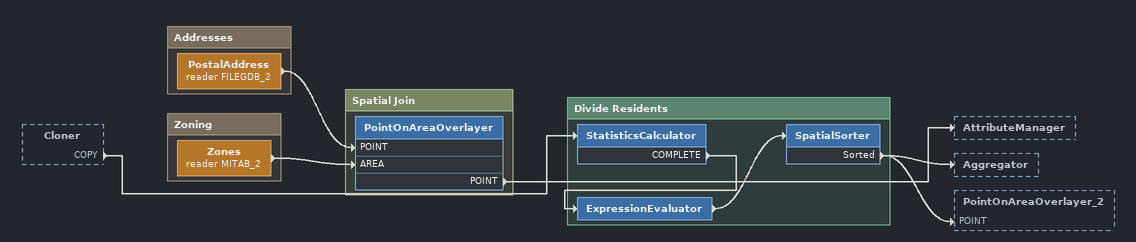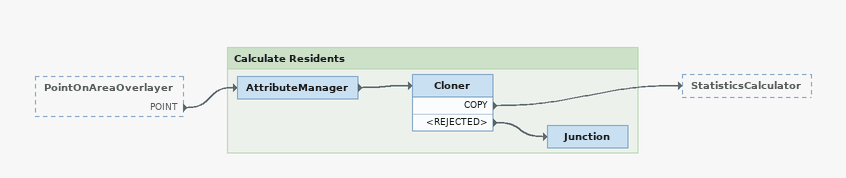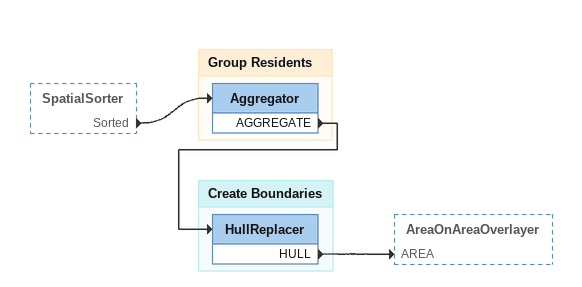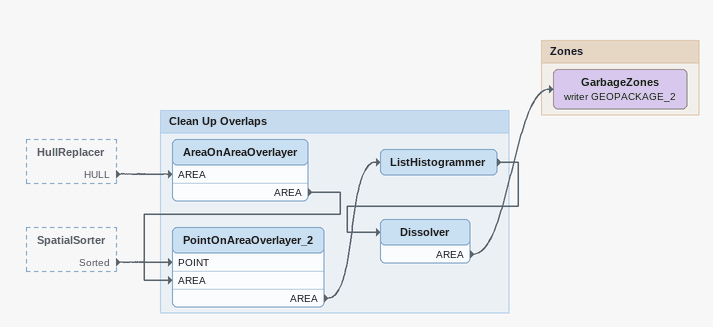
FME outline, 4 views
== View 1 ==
Cloner [outside]
    COPY -> StatisticsCalculator

Bookmark: Addresses
PostalAddress (reader FILEGDB_2)
    -> PointOnAreaOverlayer [POINT]

Bookmark: Zoning
Zones (reader MITAB_2)
    -> PointOnAreaOverlayer [AREA]

Bookmark: Spatial Join
PointOnAreaOverlayer
    POINT -> AttributeManager

Bookmark: Divide Residents
StatisticsCalculator
    COMPLETE -> ExpressionEvaluator
ExpressionEvaluator
    -> SpatialSorter
SpatialSorter
    Sorted -> Aggregator
    Sorted -> PointOnAreaOverlayer_2 [POINT]

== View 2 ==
PointOnAreaOverlayer [outside]
    POINT -> AttributeManager

Bookmark: Calculate Residents
AttributeManager
    -> Cloner
Cloner
    COPY -> StatisticsCalculator
    <REJECTED> -> Junction
Junction

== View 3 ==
SpatialSorter [outside]
    Sorted -> Aggregator

Bookmark: Group Residents
Aggregator
    AGGREGATE -> HullReplacer

Bookmark: Create Boundaries
HullReplacer
    HULL -> AreaOnAreaOverlayer [AREA]

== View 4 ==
HullReplacer [outside]
    HULL -> AreaOnAreaOverlayer [AREA]
SpatialSorter [outside]
    Sorted -> PointOnAreaOverlayer_2 [POINT]

Bookmark: Clean Up Overlaps
AreaOnAreaOverlayer
    AREA -> PointOnAreaOverlayer_2 [AREA]
PointOnAreaOverlayer_2
    AREA -> ListHistogrammer
ListHistogrammer
    -> Dissolver
Dissolver
    AREA -> GarbageZones (writer GEOPACKAGE_2)

Bookmark: Zones
GarbageZones (writer GEOPACKAGE_2)
